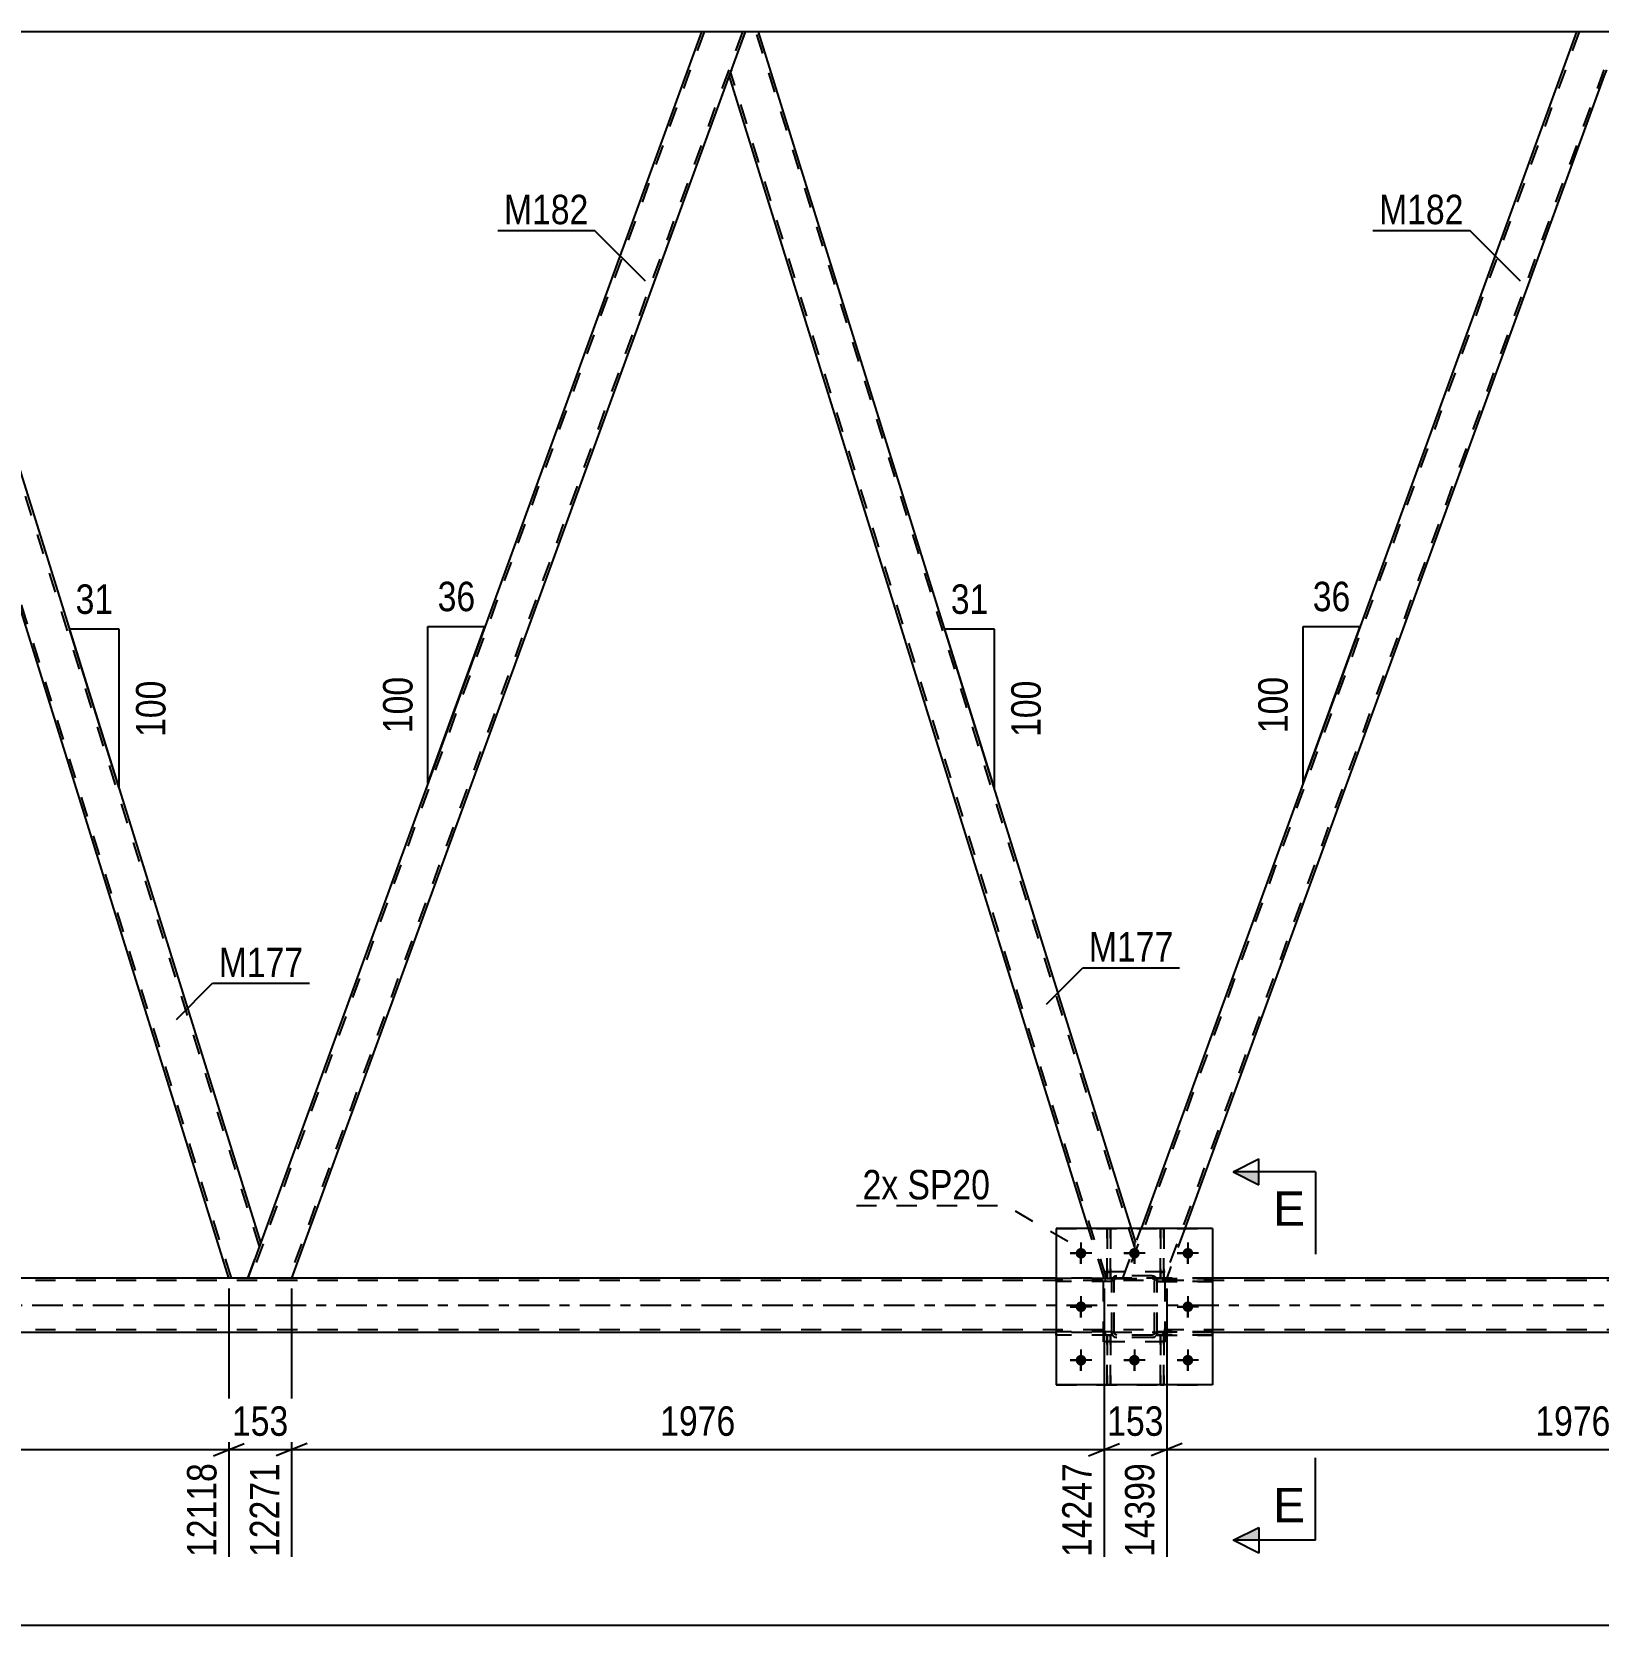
# Model space of a CAD drawing. Header units: millimetres. Extents: x 0 to 841, y 0 to 594.
# Drawn here: x 490.5 to 642.9, y 288.4 to 443.4 of the extents above; entities that cross this region are included whole.
import ezdxf

# ---------------------------------------------------------------- set-up
doc = ezdxf.new("R2010")
doc.units = ezdxf.units.MM
doc.linetypes.add('DXK_LINE_DOT2', pattern=[3.9198, 1.9599, -1.9599])
doc.linetypes.add('DXK_LINE_DOT3', pattern=[5.9187, 2.979, -0.9799, 0.9799, -0.9799])
doc.styles.add('Arial', font='ARIAL.TTF', dxfattribs={"height": 0.2})
doc.styles.add('Arial Narrow', font='ARIALN.TTF', dxfattribs={"height": 0.2})

# ---------------------------------------------------------------- blocks, each defined once
blk = doc.blocks.new('Part-318885124-2159 - 2027')
at = {"color": 7, "linetype": 'DXK_LINE_DOT2'}
for p, q in [((600.77, 322.79), (594.77, 322.79)), ((594.77, 315.99), (594.77, 322.79)), ((600.77, 315.99), (600.77, 322.79)), ((600.77, 315.99), (594.77, 315.99))]:
    blk.add_line(p, q, dxfattribs=at)
blk = doc.blocks.new('Part-318885124-2181 - 2027')
at = {"color": 7, "linetype": 'DXK_LINE_DOT2'}
for p, q in [((641.03, 443.39), (596.91, 322.17)), ((644.78, 443.39), (600.66, 322.17)), ((645.03, 443.39), (643.48, 439.13)), ((596.65, 322.17), (598.41, 326.99)), ((602.67, 326.99), (600.91, 322.17)), ((600.91, 322.17), (596.65, 322.17))]:
    blk.add_line(p, q, dxfattribs=at)
at = {"color": 2, "linetype": 'Continuous'}
for p, q in [((640.77, 443.39), (598.41, 326.99)), ((645.03, 443.39), (640.77, 443.39)), ((643.48, 439.13), (602.67, 326.99))]:
    blk.add_line(p, q, dxfattribs=at)
blk = doc.blocks.new('Part-318885124-2463 - 2027')
at = {"color": 7, "linetype": 'DXK_LINE_DOT2'}
for p, q in [((595.12, 311.79), (595.12, 316.63)), ((595.12, 316.63), (595.44, 316.63)), ((595.44, 316.63), (595.44, 311.79)), ((595.12, 316.03), (595.44, 316.03)), ((595.44, 311.79), (595.12, 311.79))]:
    blk.add_line(p, q, dxfattribs=at)
blk = doc.blocks.new('Part-318885124-2182 - 2027')
at = {"color": 7, "linetype": 'DXK_LINE_DOT2'}
for p, q in [((595.57, 316.95), (590.17, 316.95)), ((590.17, 316.95), (590.17, 316.63)), ((595.57, 316.63), (590.17, 316.63)), ((594.97, 316.63), (594.97, 316.95)), ((595.57, 316.63), (595.57, 316.95))]:
    blk.add_line(p, q, dxfattribs=at)
blk = doc.blocks.new('Part-318885124-2316 - 2027')
at = {"color": 7, "linetype": 'DXK_LINE_DOT2'}
for p, q in [((555.9, 443.39), (511.78, 322.17)), ((559.64, 443.39), (515.52, 322.17)), ((559.9, 443.39), (558.35, 439.13)), ((511.52, 322.17), (512.78, 325.64)), ((515.78, 322.17), (511.52, 322.17))]:
    blk.add_line(p, q, dxfattribs=at)
at = {"color": 2, "linetype": 'Continuous'}
for p, q in [((555.64, 443.39), (512.78, 325.64)), ((559.9, 443.39), (555.64, 443.39)), ((558.35, 439.13), (515.78, 322.17))]:
    blk.add_line(p, q, dxfattribs=at)
blk = doc.blocks.new('Part-318885124-2216 - 2027')
at = {"color": 7, "linetype": 'DXK_LINE_DOT2'}
for p, q in [((595.12, 326.99), (595.12, 322.15)), ((595.44, 326.99), (595.12, 326.99)), ((595.44, 322.15), (595.44, 326.99)), ((595.12, 322.75), (595.44, 322.75)), ((595.12, 322.15), (595.44, 322.15))]:
    blk.add_line(p, q, dxfattribs=at)
blk = doc.blocks.new('Part-318885124-2219 - 2027')
at = {"color": 7, "linetype": 'DXK_LINE_DOT2'}
for p, q in [((600.32, 326.99), (600.32, 322.15)), ((600.64, 326.99), (600.32, 326.99)), ((600.64, 322.15), (600.64, 326.99)), ((600.32, 322.75), (600.64, 322.75)), ((600.32, 322.15), (600.64, 322.15))]:
    blk.add_line(p, q, dxfattribs=at)
blk = doc.blocks.new('Part-318885124-2223 - 2027')
at = {"color": 7, "linetype": 'DXK_LINE_DOT2'}
for p, q in [((595.87, 322.35), (596.05, 322.39)), ((596.05, 322.39), (595.87, 322.35)), ((599.49, 322.39), (596.05, 322.39)), ((599.49, 322.39), (599.67, 322.35)), ((599.67, 322.35), (599.49, 322.39)), ((595.57, 321.91), (595.61, 322.09)), ((595.61, 322.09), (595.57, 321.91)), ((595.57, 316.87), (595.57, 321.91)), ((595.81, 321.91), (595.83, 322)), ((595.81, 316.87), (595.81, 321.91)), ((595.83, 322), (595.88, 322.08)), ((595.88, 322.08), (595.96, 322.13)), ((595.96, 322.13), (596.05, 322.15)), ((596.05, 322.15), (599.49, 322.15)), ((599.49, 322.15), (599.58, 322.13)), ((599.58, 322.13), (599.66, 322.08)), ((599.66, 322.08), (599.71, 322)), ((599.71, 322), (599.73, 321.91)), ((599.73, 316.87), (599.73, 321.91)), ((599.93, 322.09), (599.97, 321.91)), ((599.97, 321.91), (599.93, 322.09)), ((599.97, 316.87), (599.97, 321.91)), ((595.61, 316.69), (595.57, 316.87)), ((595.57, 316.87), (595.61, 316.69)), ((595.83, 316.78), (595.81, 316.87)), ((595.88, 316.7), (595.83, 316.78)), ((596.05, 316.39), (595.87, 316.43)), ((595.87, 316.43), (596.05, 316.39)), ((595.96, 316.65), (595.88, 316.7)), ((596.05, 316.63), (595.96, 316.65)), ((599.49, 316.63), (596.05, 316.63)), ((599.49, 316.39), (596.05, 316.39)), ((599.58, 316.65), (599.49, 316.63)), ((599.67, 316.43), (599.49, 316.39)), ((599.49, 316.39), (599.67, 316.43)), ((599.66, 316.7), (599.58, 316.65)), ((599.71, 316.78), (599.66, 316.7)), ((599.73, 316.87), (599.71, 316.78)), ((599.97, 316.87), (599.93, 316.69)), ((599.93, 316.69), (599.97, 316.87))]:
    blk.add_line(p, q, dxfattribs=at)
at = {"color": 7, "linetype": 'DXK_LINE_DOT3'}
blk.add_line((597.77, 319.39), (597.77, 319.39), dxfattribs=at)
at = {"color": 7, "linetype": 'DXK_LINE_DOT2'}
for centre, start, end in [((596.05, 321.91), 112.5, 157.5), ((596.05, 321.91), 112.5, 157.5), ((599.49, 321.91), 22.5, 67.5), ((599.49, 321.91), 22.5, 67.5), ((596.05, 316.87), 202.5, 247.5), ((596.05, 316.87), 202.5, 247.5), ((599.49, 316.87), 292.5, 337.5), ((599.49, 316.87), 292.5, 337.5)]:
    blk.add_arc(centre, 0.48, start, end, dxfattribs=at)
blk = doc.blocks.new('Part-318885124-2229 - 2027')
at = {"color": 7, "linetype": 'DXK_LINE_DOT2'}
for p, q in [((590.17, 326.99), (605.37, 326.99)), ((590.17, 326.99), (590.17, 311.79)), ((605.37, 326.99), (605.37, 311.79)), ((590.17, 311.79), (605.37, 311.79))]:
    blk.add_line(p, q, dxfattribs=at)
blk = doc.blocks.new('Part-318885124-2232 - 2027')
at = {"color": 7, "linetype": 'DXK_LINE_DOT2'}
for p, q in [((599.97, 316.63), (599.97, 316.95)), ((599.97, 316.95), (605.37, 316.95)), ((605.37, 316.63), (599.97, 316.63)), ((600.57, 316.63), (600.57, 316.95)), ((605.37, 316.95), (605.37, 316.63))]:
    blk.add_line(p, q, dxfattribs=at)
blk = doc.blocks.new('Part-318885124-2354 - 2027')
at = {"color": 7, "linetype": 'DXK_LINE_DOT2'}
for p, q in [((595.44, 316.63), (595.12, 316.63)), ((595.12, 316.63), (595.12, 311.79)), ((595.44, 311.79), (595.44, 316.63)), ((595.12, 316.03), (595.44, 316.03)), ((595.12, 311.79), (595.44, 311.79))]:
    blk.add_line(p, q, dxfattribs=at)
blk = doc.blocks.new('Part-318885124-2248 - 2027')
at = {"color": 2, "linetype": 'Continuous'}
for p, q in [((605.37, 326.99), (590.17, 326.99)), ((590.17, 326.99), (590.17, 311.79)), ((605.37, 326.99), (605.37, 311.79)), ((605.37, 311.79), (590.17, 311.79))]:
    blk.add_line(p, q, dxfattribs=at)
blk = doc.blocks.new('Part-318885124-2254 - 2027')
at = {"color": 7, "linetype": 'DXK_LINE_DOT2'}
for p, q in [((595.57, 322.15), (590.17, 322.15)), ((590.17, 322.15), (590.17, 321.83)), ((595.57, 321.83), (590.17, 321.83)), ((594.97, 321.83), (594.97, 322.15)), ((595.57, 321.83), (595.57, 322.15))]:
    blk.add_line(p, q, dxfattribs=at)
blk = doc.blocks.new('Part-318885124-2269 - 2027')
at = {"color": 2, "linetype": 'Continuous'}
for p, q in [((555.64, 443.39), (476.08, 443.39)), ((640.77, 443.39), (561.21, 443.39))]:
    blk.add_line(p, q, dxfattribs=at)
at = {"color": 7, "linetype": 'DXK_LINE_DOT2'}
for p, q in [((561.21, 443.39), (555.64, 443.39)), ((646.35, 443.39), (640.77, 443.39))]:
    blk.add_line(p, q, dxfattribs=at)
blk = doc.blocks.new('Part-318885124-2404 - 2027')
at = {"color": 7, "linetype": 'DXK_LINE_DOT2'}
for p, q in [((595.57, 316.95), (590.17, 316.95)), ((590.17, 316.63), (590.17, 316.95)), ((595.57, 316.63), (590.17, 316.63)), ((594.97, 316.63), (594.97, 316.95)), ((595.57, 316.95), (595.57, 316.63))]:
    blk.add_line(p, q, dxfattribs=at)
blk = doc.blocks.new('Part-318885124-2289 - 2027')
at = {"color": 7, "linetype": 'DXK_LINE_DOT2'}
for p, q in [((599.97, 321.83), (599.97, 322.15)), ((599.97, 322.15), (605.37, 322.15)), ((605.37, 321.83), (599.97, 321.83)), ((600.57, 321.83), (600.57, 322.15)), ((605.37, 322.15), (605.37, 321.83))]:
    blk.add_line(p, q, dxfattribs=at)
blk = doc.blocks.new('Part-318885124-2295 - 2027')
at = {"color": 7, "linetype": 'DXK_LINE_DOT2'}
for p, q in [((595.87, 322.35), (596.05, 322.39)), ((596.05, 322.39), (595.87, 322.35)), ((599.49, 322.39), (596.05, 322.39)), ((599.49, 322.39), (599.67, 322.35)), ((599.67, 322.35), (599.49, 322.39)), ((595.57, 321.91), (595.61, 322.09)), ((595.61, 322.09), (595.57, 321.91)), ((595.57, 316.87), (595.57, 321.91)), ((595.81, 321.91), (595.83, 322)), ((595.81, 316.87), (595.81, 321.91)), ((595.83, 322), (595.88, 322.08)), ((595.88, 322.08), (595.96, 322.13)), ((595.96, 322.13), (596.05, 322.15)), ((596.05, 322.15), (599.49, 322.15)), ((599.49, 322.15), (599.58, 322.13)), ((599.58, 322.13), (599.66, 322.08)), ((599.66, 322.08), (599.71, 322)), ((599.71, 322), (599.73, 321.91)), ((599.73, 316.87), (599.73, 321.91)), ((599.93, 322.09), (599.97, 321.91)), ((599.97, 321.91), (599.93, 322.09)), ((599.97, 316.87), (599.97, 321.91)), ((595.61, 316.69), (595.57, 316.87)), ((595.57, 316.87), (595.61, 316.69)), ((595.83, 316.78), (595.81, 316.87)), ((595.88, 316.7), (595.83, 316.78)), ((596.05, 316.39), (595.87, 316.43)), ((595.87, 316.43), (596.05, 316.39)), ((595.96, 316.65), (595.88, 316.7)), ((596.05, 316.63), (595.96, 316.65)), ((599.49, 316.63), (596.05, 316.63)), ((599.49, 316.39), (596.05, 316.39)), ((599.58, 316.65), (599.49, 316.63)), ((599.67, 316.43), (599.49, 316.39)), ((599.49, 316.39), (599.67, 316.43)), ((599.66, 316.7), (599.58, 316.65)), ((599.71, 316.78), (599.66, 316.7)), ((599.73, 316.87), (599.71, 316.78)), ((599.97, 316.87), (599.93, 316.69)), ((599.93, 316.69), (599.97, 316.87))]:
    blk.add_line(p, q, dxfattribs=at)
at = {"color": 7, "linetype": 'DXK_LINE_DOT3'}
blk.add_line((597.77, 319.39), (597.77, 319.39), dxfattribs=at)
at = {"color": 7, "linetype": 'DXK_LINE_DOT2'}
for centre, start, end in [((596.05, 321.91), 112.5, 157.5), ((596.05, 321.91), 112.5, 157.5), ((599.49, 321.91), 22.5, 67.5), ((599.49, 321.91), 22.5, 67.5), ((596.05, 316.87), 202.5, 247.5), ((596.05, 316.87), 202.5, 247.5), ((599.49, 316.87), 292.5, 337.5), ((599.49, 316.87), 292.5, 337.5)]:
    blk.add_arc(centre, 0.48, start, end, dxfattribs=at)
blk = doc.blocks.new('Part-318885124-2296 - 2027')
at = {"color": 7, "linetype": 'DXK_LINE_DOT2'}
for p, q in [((600.77, 322.79), (594.77, 322.79)), ((594.77, 315.99), (594.77, 322.79)), ((600.77, 315.99), (600.77, 322.79)), ((600.77, 315.99), (594.77, 315.99))]:
    blk.add_line(p, q, dxfattribs=at)
blk = doc.blocks.new('Part-318885124-2303 - 2027')
at = {"color": 7, "linetype": 'DXK_LINE_DOT2'}
for p, q in [((600.64, 316.63), (600.32, 316.63)), ((600.32, 316.63), (600.32, 311.79)), ((600.64, 311.79), (600.64, 316.63)), ((600.32, 316.03), (600.64, 316.03)), ((600.32, 311.79), (600.64, 311.79))]:
    blk.add_line(p, q, dxfattribs=at)
blk = doc.blocks.new('Part-318885124-2311 - 2027')
at = {"color": 2, "linetype": 'Continuous'}
for p, q in [((559.9, 443.39), (558.35, 439.14)), ((561.21, 443.39), (559.9, 443.39)), ((597.5, 326.99), (561.21, 443.39)), ((593.31, 326.99), (558.35, 439.14))]:
    blk.add_line(p, q, dxfattribs=at)
at = {"color": 7, "linetype": 'DXK_LINE_DOT2'}
for p, q in [((597.78, 325.26), (560.96, 443.39)), ((595.06, 322.17), (558.49, 439.51)), ((594.81, 322.17), (593.31, 326.99)), ((597.92, 325.64), (597.5, 326.99)), ((596.65, 322.17), (597.92, 325.64)), ((594.81, 322.17), (596.65, 322.17))]:
    blk.add_line(p, q, dxfattribs=at)
blk = doc.blocks.new('Part-318885124-2331 - 2027')
at = {"color": 7, "linetype": 'DXK_LINE_DOT2'}
for p, q in [((739.77, 321.93), (64.39, 321.93)), ((605.37, 322.17), (590.17, 322.17)), ((739.77, 317.13), (64.39, 317.13)), ((605.37, 316.89), (590.17, 316.89))]:
    blk.add_line(p, q, dxfattribs=at)
at = {"color": 2, "linetype": 'Continuous'}
for p, q in [((590.17, 322.17), (349.97, 322.17)), ((739.77, 322.17), (605.37, 322.17)), ((590.17, 316.89), (349.97, 316.89)), ((739.77, 316.89), (605.37, 316.89))]:
    blk.add_line(p, q, dxfattribs=at)
at = {"color": 7, "linetype": 'DXK_LINE_DOT3'}
blk.add_line((64.39, 319.53), (739.77, 319.53), dxfattribs=at)
blk = doc.blocks.new('Bolt-318885124-2337 - 2027')
at = {"color": 1, "linetype": 'Continuous'}
for p, q in [((592.57, 325.63), (592.57, 324.94)), ((597.77, 325.63), (597.77, 324.94)), ((602.97, 325.63), (602.97, 324.94)), ((591.53, 324.59), (592.22, 324.59)), ((592.57, 323.55), (592.57, 324.24)), ((593.61, 324.59), (592.92, 324.59)), ((596.73, 324.59), (597.42, 324.59)), ((597.77, 323.55), (597.77, 324.24)), ((598.81, 324.59), (598.12, 324.59)), ((601.93, 324.59), (602.62, 324.59)), ((602.97, 323.55), (602.97, 324.24)), ((604.01, 324.59), (603.32, 324.59)), ((591.53, 319.39), (592.22, 319.39)), ((592.57, 320.43), (592.57, 319.74)), ((593.61, 319.39), (592.92, 319.39)), ((601.93, 319.39), (602.62, 319.39)), ((602.97, 320.43), (602.97, 319.74)), ((604.01, 319.39), (603.32, 319.39)), ((592.57, 318.35), (592.57, 319.04)), ((602.97, 318.35), (602.97, 319.04)), ((592.57, 315.23), (592.57, 314.54)), ((597.77, 315.23), (597.77, 314.54)), ((602.97, 315.23), (602.97, 314.54)), ((591.53, 314.19), (592.22, 314.19)), ((592.57, 313.15), (592.57, 313.84)), ((593.61, 314.19), (592.92, 314.19)), ((596.73, 314.19), (597.42, 314.19)), ((597.77, 313.15), (597.77, 313.84)), ((598.81, 314.19), (598.12, 314.19)), ((601.93, 314.19), (602.62, 314.19)), ((602.97, 313.15), (602.97, 313.84)), ((604.01, 314.19), (603.32, 314.19))]:
    blk.add_line(p, q, dxfattribs=at)
blk = doc.blocks.new('Bolt-318885124-2338 - 2027')
at = {"linetype": 'Continuous'}
for points in [[(593.09, 324.59, -1), (592.05, 324.59, -1)], [(598.29, 324.59, -1), (597.25, 324.59, -1)], [(603.49, 324.59, -1), (602.45, 324.59, -1)], [(593.09, 319.39, -1), (592.05, 319.39, -1)], [(603.49, 319.39, -1), (602.45, 319.39, -1)], [(593.09, 314.19, -1), (592.05, 314.19, -1)], [(598.29, 314.19, -1), (597.25, 314.19, -1)], [(603.49, 314.19, -1), (602.45, 314.19, -1)]]:
    blk.add_hatch(color=1, dxfattribs=at).paths.add_polyline_path(points)
at = {"color": 1, "linetype": 'Continuous'}
for p, q in [((592.57, 325.63), (592.57, 323.55)), ((597.77, 325.63), (597.77, 323.55)), ((602.97, 325.63), (602.97, 323.55)), ((593.61, 324.59), (591.53, 324.59)), ((598.81, 324.59), (596.73, 324.59)), ((604.01, 324.59), (601.93, 324.59)), ((593.61, 319.39), (591.53, 319.39)), ((592.57, 320.43), (592.57, 318.35)), ((604.01, 319.39), (601.93, 319.39)), ((602.97, 320.43), (602.97, 318.35)), ((592.57, 315.23), (592.57, 313.15)), ((597.77, 315.23), (597.77, 313.15)), ((602.97, 315.23), (602.97, 313.15)), ((593.61, 314.19), (591.53, 314.19)), ((598.81, 314.19), (596.73, 314.19)), ((604.01, 314.19), (601.93, 314.19))]:
    blk.add_line(p, q, dxfattribs=at)
blk = doc.blocks.new('Part-318885124-2355 - 2027')
at = {"color": 7, "linetype": 'DXK_LINE_DOT2'}
for p, q in [((605.37, 316.95), (599.97, 316.95)), ((599.97, 316.95), (599.97, 316.63)), ((599.97, 316.63), (605.37, 316.63)), ((600.57, 316.63), (600.57, 316.95)), ((605.37, 316.63), (605.37, 316.95))]:
    blk.add_line(p, q, dxfattribs=at)
blk = doc.blocks.new('Part-318885124-2356 - 2027')
at = {"color": 7, "linetype": 'DXK_LINE_DOT2'}
for p, q in [((605.37, 322.15), (599.97, 322.15)), ((599.97, 322.15), (599.97, 321.83)), ((599.97, 321.83), (605.37, 321.83)), ((600.57, 321.83), (600.57, 322.15)), ((605.37, 321.83), (605.37, 322.15))]:
    blk.add_line(p, q, dxfattribs=at)
blk = doc.blocks.new('Part-318885124-2405 - 2027')
at = {"color": 7, "linetype": 'DXK_LINE_DOT2'}
for p, q in [((595.57, 322.15), (590.17, 322.15)), ((590.17, 321.83), (590.17, 322.15)), ((595.57, 321.83), (590.17, 321.83)), ((594.97, 321.83), (594.97, 322.15)), ((595.57, 322.15), (595.57, 321.83))]:
    blk.add_line(p, q, dxfattribs=at)
blk = doc.blocks.new('Part-318885124-2447 - 2027')
at = {"color": 2, "linetype": 'Continuous'}
for p, q in [((473.22, 439.14), (474.76, 443.39)), ((476.08, 443.39), (474.76, 443.39)), ((512.78, 325.64), (476.08, 443.39)), ((509.67, 322.17), (473.22, 439.14)), ((512.78, 325.64), (511.52, 322.17))]:
    blk.add_line(p, q, dxfattribs=at)
at = {"color": 7, "linetype": 'DXK_LINE_DOT2'}
for p, q in [((512.65, 325.26), (475.83, 443.39)), ((509.93, 322.17), (473.35, 439.51)), ((511.52, 322.17), (509.67, 322.17))]:
    blk.add_line(p, q, dxfattribs=at)
blk = doc.blocks.new('Part-318885124-2460 - 2027')
at = {"color": 7, "linetype": 'DXK_LINE_DOT2'}
for p, q in [((600.32, 311.79), (600.32, 316.63)), ((600.32, 316.63), (600.64, 316.63)), ((600.64, 316.63), (600.64, 311.79)), ((600.32, 316.03), (600.64, 316.03)), ((600.64, 311.79), (600.32, 311.79))]:
    blk.add_line(p, q, dxfattribs=at)
blk = doc.blocks.new('Part-318885124-2466 - 2027')
at = {"color": 7, "linetype": 'DXK_LINE_DOT2'}
for p, q in [((600.32, 322.15), (600.32, 326.99)), ((600.32, 326.99), (600.64, 326.99)), ((600.64, 326.99), (600.64, 322.15)), ((600.32, 322.75), (600.64, 322.75)), ((600.64, 322.15), (600.32, 322.15))]:
    blk.add_line(p, q, dxfattribs=at)
blk = doc.blocks.new('Part-318885124-2469 - 2027')
at = {"color": 7, "linetype": 'DXK_LINE_DOT2'}
for p, q in [((595.12, 322.15), (595.12, 326.99)), ((595.12, 326.99), (595.44, 326.99)), ((595.44, 326.99), (595.44, 322.15)), ((595.12, 322.75), (595.44, 322.75)), ((595.44, 322.15), (595.12, 322.15))]:
    blk.add_line(p, q, dxfattribs=at)
blk = doc.blocks.new('StraightDimension-318885124-2607 - 2027')
at = {"color": 7, "linetype": 'Continuous'}
for p, q in [((594.81, 321.17), (594.81, 295.05)), ((600.91, 321.17), (600.91, 295.05)), ((593.31, 304.89), (596.31, 306.09)), ((594.81, 305.49), (600.91, 305.49)), ((602.41, 306.09), (599.41, 304.89))]:
    blk.add_line(p, q, dxfattribs=at)
at = {"color": 0}
blk.add_wipeout([(601.2, 306.24), (601.2, 310.44), (594.52, 310.44), (594.52, 306.24)], dxfattribs=at)
at = {"color": 0, "linetype": 'Continuous'}
blk.add_wipeout([(600.31, 304.79), (596.11, 304.79), (596.11, 294.45), (600.31, 294.45)], dxfattribs=at)
at = {"color": 3, "style": 'Arial Narrow'}
blk.add_text('153', height=2.863, dxfattribs=at).set_placement((595.12, 306.84))
at = {"color": 3, "linetype": 'Continuous', "style": 'Arial Narrow'}
blk.add_text('14399', height=2.863, rotation=90.0002, dxfattribs=at).set_placement((599.71, 295.05))
blk = doc.blocks.new('StraightDimension-318885124-2588 - 2027')
at = {"color": 7, "linetype": 'Continuous'}
for p, q in [((600.91, 321.17), (600.91, 295.05)), ((679.94, 321.17), (679.94, 295.05)), ((602.41, 306.09), (599.41, 304.89)), ((600.91, 305.49), (679.94, 305.49)), ((678.44, 304.89), (681.44, 306.09))]:
    blk.add_line(p, q, dxfattribs=at)
at = {"color": 0}
blk.add_wipeout([(644.68, 306.24), (644.68, 310.44), (636.17, 310.44), (636.17, 306.24)], dxfattribs=at)
at = {"color": 0, "linetype": 'Continuous'}
blk.add_wipeout([(679.34, 304.79), (675.14, 304.79), (675.14, 294.45), (679.34, 294.45)], dxfattribs=at)
at = {"color": 3, "style": 'Arial Narrow'}
blk.add_text('1976', height=2.863, dxfattribs=at).set_placement((636.77, 306.84))
at = {"color": 3, "linetype": 'Continuous', "style": 'Arial Narrow'}
blk.add_text('16375', height=2.863, rotation=90.0002, dxfattribs=at).set_placement((678.74, 295.05))
blk = doc.blocks.new('StraightDimension-318885124-2740 - 2027')
at = {"color": 7, "linetype": 'Continuous'}
for p, q in [((430.64, 321.17), (430.64, 295.05)), ((509.67, 321.17), (509.67, 295.05)), ((432.14, 306.09), (429.14, 304.89)), ((430.64, 305.49), (509.67, 305.49)), ((508.17, 304.89), (511.17, 306.09))]:
    blk.add_line(p, q, dxfattribs=at)
at = {"color": 0}
blk.add_wipeout([(474.41, 306.24), (474.41, 310.44), (465.9, 310.44), (465.9, 306.24)], dxfattribs=at)
at = {"color": 0, "linetype": 'Continuous'}
blk.add_wipeout([(509.07, 304.79), (504.87, 304.79), (504.87, 294.45), (509.07, 294.45)], dxfattribs=at)
at = {"color": 3, "style": 'Arial Narrow'}
blk.add_text('1976', height=2.863, dxfattribs=at).set_placement((466.5, 306.84))
at = {"color": 3, "linetype": 'Continuous', "style": 'Arial Narrow'}
blk.add_text('12118', height=2.863, rotation=90.0002, dxfattribs=at).set_placement((508.47, 295.05))
blk = doc.blocks.new('StraightDimension-318885124-2816 - 2027')
at = {"color": 7, "linetype": 'Continuous'}
for p, q in [((515.78, 321.17), (515.78, 295.05)), ((594.81, 321.17), (594.81, 295.05)), ((517.28, 306.09), (514.28, 304.89)), ((515.78, 305.49), (594.81, 305.49)), ((593.31, 304.89), (596.31, 306.09))]:
    blk.add_line(p, q, dxfattribs=at)
at = {"color": 0}
blk.add_wipeout([(559.55, 306.24), (559.55, 310.44), (551.04, 310.44), (551.04, 306.24)], dxfattribs=at)
at = {"color": 0, "linetype": 'Continuous'}
blk.add_wipeout([(594.21, 304.79), (590.01, 304.79), (590.01, 294.45), (594.21, 294.45)], dxfattribs=at)
at = {"color": 3, "style": 'Arial Narrow'}
blk.add_text('1976', height=2.863, dxfattribs=at).set_placement((551.64, 306.84))
at = {"color": 3, "linetype": 'Continuous', "style": 'Arial Narrow'}
blk.add_text('14247', height=2.863, rotation=90.0002, dxfattribs=at).set_placement((593.61, 295.05))
blk = doc.blocks.new('StraightDimension-318885124-2835 - 2027')
at = {"color": 7, "linetype": 'Continuous'}
for p, q in [((509.67, 321.17), (509.67, 295.05)), ((515.78, 321.17), (515.78, 295.05)), ((508.17, 304.89), (511.17, 306.09)), ((509.67, 305.49), (515.78, 305.49)), ((517.28, 306.09), (514.28, 304.89))]:
    blk.add_line(p, q, dxfattribs=at)
at = {"color": 0}
blk.add_wipeout([(516.07, 306.24), (516.07, 310.44), (509.38, 310.44), (509.38, 306.24)], dxfattribs=at)
at = {"color": 0, "linetype": 'Continuous'}
blk.add_wipeout([(515.18, 304.79), (510.98, 304.79), (510.98, 294.45), (515.18, 294.45)], dxfattribs=at)
at = {"color": 3, "style": 'Arial Narrow'}
blk.add_text('153', height=2.863, dxfattribs=at).set_placement((509.98, 306.84))
at = {"color": 3, "linetype": 'Continuous', "style": 'Arial Narrow'}
blk.add_text('12271', height=2.863, rotation=90.0002, dxfattribs=at).set_placement((514.58, 295.05))
blk = doc.blocks.new('StraightDimension-318885124-2869 - 2027')
at = {"color": 7, "linetype": 'Continuous'}
blk.add_line((53.53, 288.42), (791.5, 288.42), dxfattribs=at)
blk = doc.blocks.new('AngleDimension-318885124-3440 - 2027')
at = {"color": 7, "linetype": 'Continuous'}
for p, q in [((614.18, 385.54), (619.72, 385.54)), ((614.18, 370.31), (619.72, 385.54)), ((614.18, 370.31), (614.18, 385.54)), ((616.84, 377.63), (619.72, 385.54))]:
    blk.add_line(p, q, dxfattribs=at)
at = {"color": 0}
for points in [[(619.38, 386.44), (619.38, 390.64), (614.52, 390.64), (614.52, 386.44)], [(613.28, 381.27), (609.08, 381.27), (609.08, 374.58), (613.28, 374.58)]]:
    blk.add_wipeout(points, dxfattribs=at)
at = {"color": 3, "style": 'Arial Narrow'}
blk.add_text('36', height=2.863, dxfattribs=at).set_placement((615.12, 387.04))
blk.add_text('100', height=2.863, rotation=90.0002, dxfattribs=at).set_placement((612.68, 375.18))
blk = doc.blocks.new('AngleDimension-318885124-3482 - 2027')
at = {"color": 7, "linetype": 'Continuous'}
for p, q in [((529.04, 385.54), (534.59, 385.54)), ((529.04, 370.31), (534.59, 385.54)), ((529.04, 370.31), (529.04, 385.54)), ((531.71, 377.63), (534.59, 385.54))]:
    blk.add_line(p, q, dxfattribs=at)
at = {"color": 0}
for points in [[(534.24, 386.44), (534.24, 390.64), (529.39, 390.64), (529.39, 386.44)], [(528.14, 381.27), (523.94, 381.27), (523.94, 374.58), (528.14, 374.58)]]:
    blk.add_wipeout(points, dxfattribs=at)
at = {"color": 3, "style": 'Arial Narrow'}
blk.add_text('36', height=2.863, dxfattribs=at).set_placement((529.99, 387.04))
blk.add_text('100', height=2.863, rotation=90.0002, dxfattribs=at).set_placement((527.54, 375.18))
blk = doc.blocks.new('AngleDimension-318885124-3496 - 2027')
at = {"color": 7, "linetype": 'Continuous'}
for p, q in [((583.36, 372.34), (579.33, 385.28)), ((584.15, 385.28), (579.33, 385.28)), ((584.15, 369.82), (579.33, 385.28)), ((584.15, 369.82), (584.15, 385.28))]:
    blk.add_line(p, q, dxfattribs=at)
at = {"color": 0}
for points in [[(584.16, 386.18), (584.16, 390.38), (579.31, 390.38), (579.31, 386.18)], [(589.25, 380.89), (585.05, 380.89), (585.05, 374.21), (589.25, 374.21)]]:
    blk.add_wipeout(points, dxfattribs=at)
at = {"color": 3, "style": 'Arial Narrow'}
blk.add_text('31', height=2.863, dxfattribs=at).set_placement((579.91, 386.78))
blk.add_text('100', height=2.863, rotation=90.0002, dxfattribs=at).set_placement((588.65, 374.81))
blk = doc.blocks.new('AngleDimension-318885124-3535 - 2027')
at = {"color": 7, "linetype": 'Continuous'}
for p, q in [((498.23, 372.34), (494.19, 385.28)), ((499.01, 385.28), (494.19, 385.28)), ((499.01, 369.82), (494.19, 385.28)), ((499.01, 369.82), (499.01, 385.28))]:
    blk.add_line(p, q, dxfattribs=at)
at = {"color": 0}
for points in [[(499.03, 386.18), (499.03, 390.38), (494.17, 390.38), (494.17, 386.18)], [(504.11, 380.89), (499.91, 380.89), (499.91, 374.21), (504.11, 374.21)]]:
    blk.add_wipeout(points, dxfattribs=at)
at = {"color": 3, "style": 'Arial Narrow'}
blk.add_text('31', height=2.863, dxfattribs=at).set_placement((494.77, 386.78))
blk.add_text('100', height=2.863, rotation=90.0002, dxfattribs=at).set_placement((503.51, 374.81))
blk = doc.blocks.new('Mark-318885124-2177 - 2027')
at = {"color": 0}
blk.add_wipeout([(629.79, 424.68), (629.79, 427.68), (621.57, 427.68), (621.57, 424.68)], dxfattribs=at)
blk.add_wipeout([(629.79, 424.68), (629.79, 427.68), (621.57, 427.68), (621.57, 424.68)], dxfattribs=at)
at = {"color": 30, "linetype": 'Continuous'}
for p in [(620.97, 424.08), (635.34, 419.13)]:
    blk.add_line(p, (630.39, 424.08), dxfattribs=at)
at = {"color": 3, "style": 'Arial Narrow'}
blk.add_text('M182', height=2.863, dxfattribs=at).set_placement((621.57, 424.68))
blk = doc.blocks.new('Mark-318885124-2443 - 2027')
at = {"color": 0}
blk.add_wipeout([(516.92, 351.45), (516.92, 354.45), (508.7, 354.45), (508.7, 351.45)], dxfattribs=at)
blk.add_wipeout([(516.92, 351.45), (516.92, 354.45), (508.7, 354.45), (508.7, 351.45)], dxfattribs=at)
at = {"color": 30, "linetype": 'Continuous'}
for p, q in [((504.57, 347.32), (508.1, 350.85)), ((508.1, 350.85), (517.52, 350.85))]:
    blk.add_line(p, q, dxfattribs=at)
at = {"color": 3, "style": 'Arial Narrow'}
blk.add_text('M177', height=2.863, dxfattribs=at).set_placement((508.7, 351.45))
blk = doc.blocks.new('MarkSet-318885124-3800 - 2027')
at = {"color": 30, "linetype": 'DXK_LINE_DOT2'}
blk.add_line((591.29, 325.73), (585.23, 329.23), dxfattribs=at)
at = {"color": 0}
for points in [[(574.79, 329.83), (574.79, 332.83), (571.32, 332.83), (571.32, 329.83)], [(583.73, 329.83), (583.73, 332.83), (575.69, 332.83), (575.69, 329.83)]]:
    blk.add_wipeout(points, dxfattribs=at)
for points in [[(574.79, 329.83), (574.79, 332.83), (571.32, 332.83), (571.32, 329.83)], [(583.73, 329.83), (583.73, 332.83), (575.69, 332.83), (575.69, 329.83)]]:
    blk.add_wipeout(points, dxfattribs=at)
at = {"color": 30, "linetype": 'DXK_LINE_DOT2'}
blk.add_line((570.72, 329.23), (585.23, 329.23), dxfattribs=at)
at = {"color": 3, "style": 'Arial Narrow'}
for s, p in [('2x', (571.32, 329.83)), ('SP20', (575.69, 329.83))]:
    blk.add_text(s, height=2.863, dxfattribs=at).set_placement(p)
blk = doc.blocks.new('Mark-318885124-2307 - 2027')
at = {"color": 0}
blk.add_wipeout([(601.57, 352.96), (601.57, 355.96), (593.34, 355.96), (593.34, 352.96)], dxfattribs=at)
blk.add_wipeout([(601.57, 352.96), (601.57, 355.96), (593.34, 355.96), (593.34, 352.96)], dxfattribs=at)
at = {"color": 30, "linetype": 'Continuous'}
for p, q in [((589.21, 348.82), (592.74, 352.36)), ((592.74, 352.36), (602.17, 352.36))]:
    blk.add_line(p, q, dxfattribs=at)
at = {"color": 3, "style": 'Arial Narrow'}
blk.add_text('M177', height=2.863, dxfattribs=at).set_placement((593.34, 352.96))
blk = doc.blocks.new('Mark-318885124-2312 - 2027')
at = {"color": 0}
blk.add_wipeout([(544.66, 424.68), (544.66, 427.68), (536.44, 427.68), (536.44, 424.68)], dxfattribs=at)
blk.add_wipeout([(544.66, 424.68), (544.66, 427.68), (536.44, 427.68), (536.44, 424.68)], dxfattribs=at)
at = {"color": 30, "linetype": 'Continuous'}
for p in [(535.84, 424.08), (550.21, 419.13)]:
    blk.add_line(p, (545.26, 424.08), dxfattribs=at)
at = {"color": 3, "style": 'Arial Narrow'}
blk.add_text('M182', height=2.863, dxfattribs=at).set_placement((536.44, 424.68))
blk = doc.blocks.new('SectionMark-318885124-3689 - 2027')
at = {"linetype": 'Continuous'}
for points in [[(609.87, 332.51), (609.87, 331.26), (607.37, 332.51)], [(609.87, 297.93), (609.87, 296.68), (607.37, 296.68)]]:
    blk.add_hatch(color=6, dxfattribs=at).paths.add_polyline_path(points)
at = {"color": 6, "linetype": 'Continuous'}
for p, q in [((607.37, 332.51), (609.87, 333.76)), ((609.87, 331.26), (609.87, 333.76)), ((615.37, 332.51), (607.37, 332.51)), ((607.37, 332.51), (609.87, 331.26)), ((615.37, 332.51), (615.37, 324.51)), ((615.37, 296.68), (615.37, 304.68)), ((607.37, 296.68), (609.87, 297.93)), ((609.87, 297.93), (609.87, 295.43)), ((615.37, 296.68), (607.37, 296.68)), ((609.87, 295.43), (607.37, 296.68))]:
    blk.add_line(p, q, dxfattribs=at)
at = {"color": 0, "linetype": 'Continuous'}
for points in [[(614.37, 327.26), (614.37, 330.76), (611.26, 330.76), (611.26, 327.26)], [(614.37, 298.43), (614.37, 301.93), (611.26, 301.93), (611.26, 298.43)]]:
    blk.add_wipeout(points, dxfattribs=at)
at = {"color": 3, "linetype": 'Continuous', "style": 'Arial'}
for p in [(611.26, 327.26), (611.26, 298.43)]:
    blk.add_text('E', height=3.34, dxfattribs=at).set_placement(p)

msp = doc.modelspace()

# ---------------------------------------------------------------- block references
for name in ['Part-318885124-2269 - 2027', 'Part-318885124-2447 - 2027', 'Part-318885124-2316 - 2027', 'Part-318885124-2311 - 2027', 'Part-318885124-2181 - 2027', 'Part-318885124-2229 - 2027', 'Part-318885124-2248 - 2027', 'Part-318885124-2216 - 2027', 'Part-318885124-2469 - 2027', 'Part-318885124-2219 - 2027', 'Part-318885124-2466 - 2027', 'Bolt-318885124-2337 - 2027', 'Bolt-318885124-2338 - 2027', 'Part-318885124-2159 - 2027', 'Part-318885124-2296 - 2027', 'Part-318885124-2223 - 2027', 'Part-318885124-2295 - 2027', 'Part-318885124-2331 - 2027', 'Part-318885124-2254 - 2027', 'Part-318885124-2405 - 2027', 'Part-318885124-2289 - 2027', 'Part-318885124-2356 - 2027', 'Part-318885124-2182 - 2027', 'Part-318885124-2404 - 2027', 'Part-318885124-2463 - 2027', 'Part-318885124-2354 - 2027', 'Part-318885124-2232 - 2027', 'Part-318885124-2355 - 2027', 'Part-318885124-2303 - 2027', 'Part-318885124-2460 - 2027']:
    msp.add_blockref(name, (0, 0))

# ---------------------------------------------------------------- next in the draw order: block references
for name in ['StraightDimension-318885124-2740 - 2027', 'StraightDimension-318885124-2607 - 2027']:
    msp.add_blockref(name, (0, 0))

# ---------------------------------------------------------------- next in the draw order: block references
for name in ['StraightDimension-318885124-2816 - 2027', 'StraightDimension-318885124-2588 - 2027']:
    msp.add_blockref(name, (0, 0))

# ---------------------------------------------------------------- next in the draw order: block references
msp.add_blockref('StraightDimension-318885124-2835 - 2027', (0, 0))

# ---------------------------------------------------------------- next in the draw order: block references
msp.add_blockref('StraightDimension-318885124-2869 - 2027', (0, 0))

# ---------------------------------------------------------------- next in the draw order: block references
for name in ['Mark-318885124-2312 - 2027', 'Mark-318885124-2177 - 2027', 'AngleDimension-318885124-3482 - 2027', 'AngleDimension-318885124-3440 - 2027', 'AngleDimension-318885124-3535 - 2027', 'AngleDimension-318885124-3496 - 2027', 'Mark-318885124-2307 - 2027', 'Mark-318885124-2443 - 2027', 'SectionMark-318885124-3689 - 2027', 'MarkSet-318885124-3800 - 2027']:
    msp.add_blockref(name, (0, 0))

doc.saveas('drawing.dxf')
